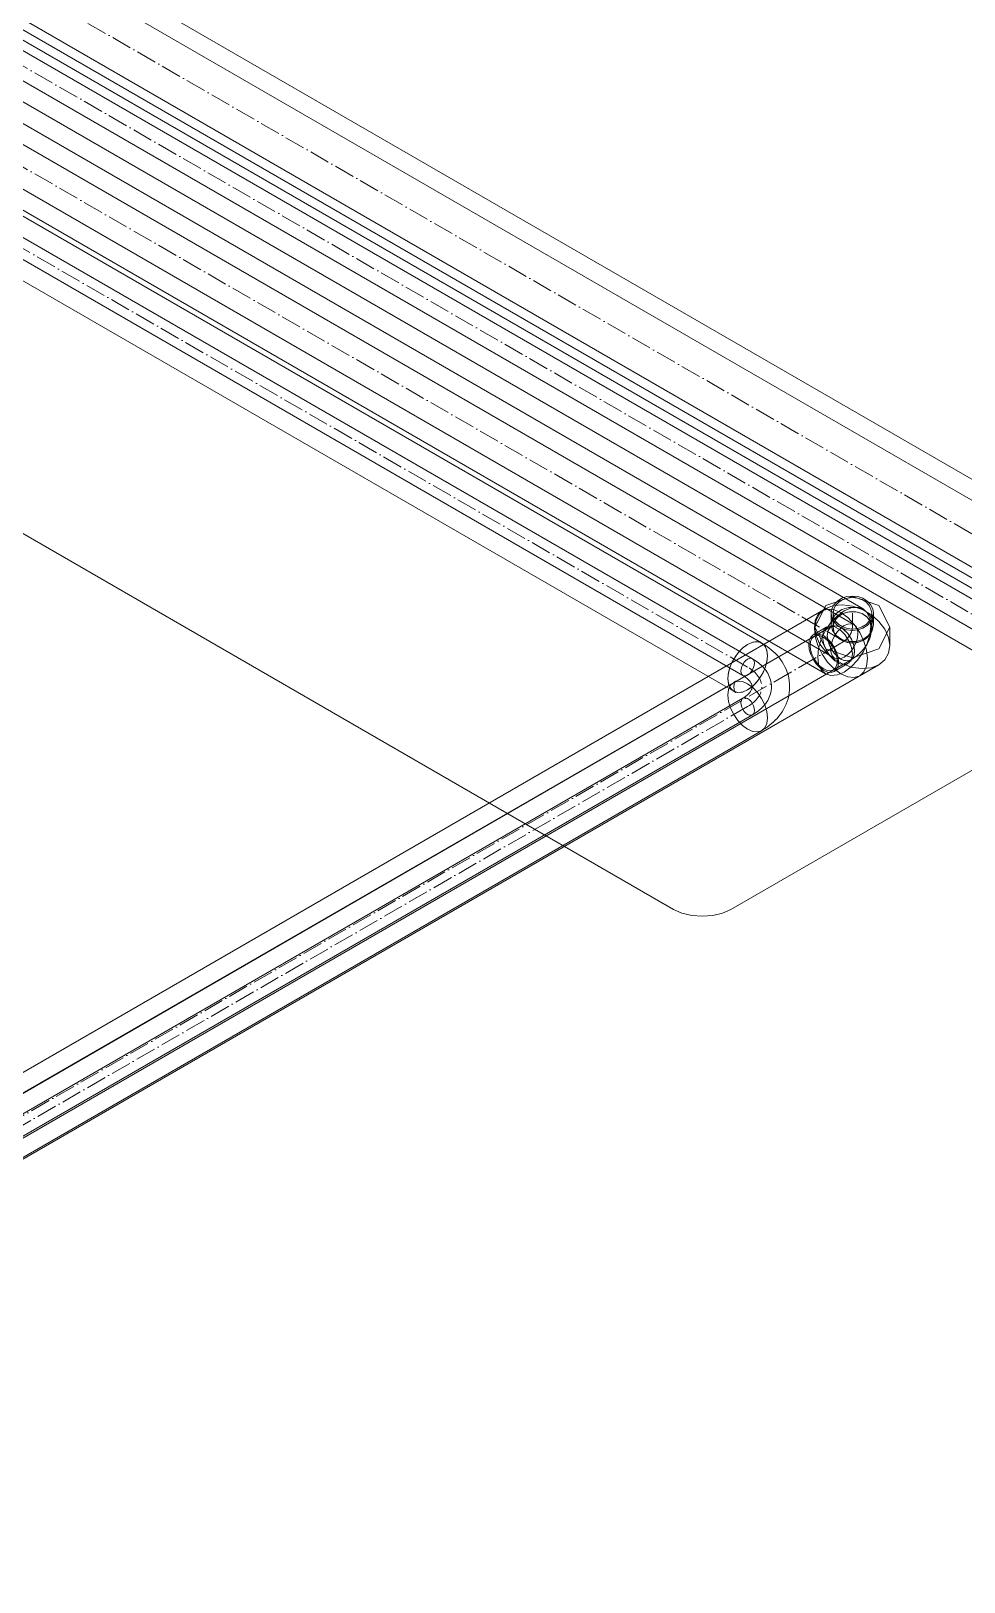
# Model space of a CAD drawing. Header units: millimetres. Extents: x -88595 to 880822, y -1054509 to -148035.
# Drawn here: x 394195 to 394655, y -312971 to -312206 of the extents above; entities that cross this region are included whole.
import ezdxf

# ---------------------------------------------------------------- set-up
doc = ezdxf.new("R2010")
doc.units = ezdxf.units.MM
doc.linetypes.add('$12$ADSK_Осевая', pattern=[14, 10, -2, 0, -2])
doc.linetypes.add('$13$ADSK_Осевая', pattern=[14, 10, -2, 0, -2])
for name, color, linetype, lineweight in [('Изоляция', 7, 'Continuous', 18), ('Оборудование', 7, 'Continuous', 18), ('Трубопровод', 7, 'Continuous', 18), ('Трубопроводы', 7, 'Continuous', 18)]:
    doc.layers.add(name, color=color, linetype=linetype, lineweight=lineweight)

# ---------------------------------------------------------------- blocks, each defined once
blk = doc.blocks.new('$0$ADSK_Наружный блок кондиционера сплит-системы1 - AV16IMVEV-4475072-В_ОВ3_4')
at = {"layer": 'Оборудование'}
for p, q in [((19640.02, 12625.43), (20304.7, 12241.68)), ((20332.98, 12241.68), (20835.03, 12531.54))]:
    blk.add_line(p, q, dxfattribs=at)
blk.add_polyline3d([(20304.7, 12241.68, 0), (20308.84, 12239.84, 0), (20313.66, 12238.69, 0), (20318.84, 12238.3, 0), (20324.01, 12238.69, 0), (20328.84, 12239.84, 0), (20332.98, 12241.68, 0)], dxfattribs=at)
blk = doc.blocks.new('$0$ADSK_МедьПайка_Отвод - Отвод медный под пайку двухраструбный-V50-В_ОВ3_4')
at = {"layer": 'Трубопроводы', "color": 134, "true_color": 0x00a6a6}
for p, q in [((22141.25, 11397.02), (22141.25, 11391.47)), ((22142.14, 11397.02), (22142.14, 11391.47)), ((22142.14, 11391.47), (22142.14, 11390.09)), ((22161.19, 11391.47), (22161.19, 11397.02)), ((22161.19, 11390.09), (22161.19, 11391.47)), ((22162.08, 11391.47), (22162.08, 11397.02)), ((22139.1, 11390.24), (22132.31, 11386.32)), ((22139.54, 11389.47), (22132.76, 11385.55)), ((22141.24, 11390.45), (22139.54, 11389.47)), ((22142.66, 11390.88), (22140.65, 11390.72)), ((22142.79, 11387.01), (22143.55, 11386.01)), ((22159.77, 11386.01), (22160.53, 11387.01)), ((22142.28, 11369.06), (22149.07, 11372.97)), ((22142.73, 11368.28), (22149.51, 11372.2)), ((22149.07, 11372.97), (22150.77, 11373.95)), ((22150.7, 11373.31), (22151.85, 11374.96))]:
    blk.add_line(p, q, dxfattribs=at)
for points in [[(22141.25, 11397.02, 0), (22141.6, 11399.22, 0), (22142.64, 11401.27, 0), (22144.3, 11403.03, 0), (22146.45, 11404.38, 0), (22148.96, 11405.23, 0), (22151.66, 11405.52, 0), (22154.36, 11405.23, 0), (22156.87, 11404.38, 0), (22159.02, 11403.03, 0), (22160.68, 11401.27, 0), (22161.72, 11399.22, 0), (22162.08, 11397.02, 0)], [(22162.08, 11391.47, 0), (22161.45, 11394.38, 0), (22159.64, 11396.94, 0), (22156.87, 11398.84, 0), (22153.47, 11399.85, 0), (22149.85, 11399.85, 0), (22146.45, 11398.84, 0), (22143.68, 11396.94, 0), (22141.87, 11394.38, 0), (22141.25, 11391.47, 0)], [(22161.19, 11397.02, 0), (22160.86, 11399.03, 0), (22159.91, 11400.9, 0), (22158.4, 11402.52, 0), (22156.42, 11403.75, 0), (22154.13, 11404.53, 0), (22151.66, 11404.79, 0), (22149.2, 11404.53, 0), (22146.9, 11403.75, 0), (22144.93, 11402.52, 0), (22143.41, 11400.9, 0), (22142.46, 11399.03, 0), (22142.14, 11397.02, 0)], [(22142.45, 11391.37, 0), (22142.44, 11391.36, 0), (22142.41, 11391.32, 0), (22142.35, 11391.26, 0), (22142.27, 11391.18, 0), (22142.15, 11391.08, 0), (22142.01, 11390.97, 0), (22141.85, 11390.84, 0), (22141.65, 11390.7, 0), (22141.42, 11390.56, 0), (22141.24, 11390.45, 0)], [(22162.08, 11397.02, 0), (22161.72, 11394.82, 0), (22160.68, 11392.76, 0), (22159.02, 11391, 0), (22156.87, 11389.65, 0), (22154.36, 11388.8, 0), (22151.66, 11388.51, 0), (22148.96, 11388.8, 0), (22146.45, 11389.65, 0), (22144.3, 11391, 0), (22142.64, 11392.76, 0), (22141.6, 11394.82, 0), (22141.25, 11397.02, 0)], [(22141.25, 11391.47, 0), (22141.87, 11388.57, 0), (22143.68, 11386.01, 0), (22146.45, 11384.11, 0), (22149.85, 11383.1, 0), (22153.47, 11383.1, 0), (22156.87, 11384.11, 0), (22159.64, 11386.01, 0), (22161.45, 11388.57, 0), (22162.08, 11391.47, 0)], [(22142.14, 11390.09, 0), (22142.46, 11392.1, 0), (22143.41, 11393.98, 0), (22144.93, 11395.59, 0), (22146.9, 11396.82, 0), (22149.2, 11397.6, 0), (22151.66, 11397.87, 0), (22154.13, 11397.6, 0), (22156.42, 11396.82, 0), (22158.4, 11395.59, 0), (22159.91, 11393.98, 0), (22160.86, 11392.1, 0), (22161.19, 11390.09, 0)], [(22142.14, 11390.09, 0), (22142.71, 11392.75, 0), (22144.36, 11395.09, 0), (22146.9, 11396.82, 0), (22150.01, 11397.75, 0), (22153.32, 11397.75, 0), (22156.42, 11396.82, 0), (22158.96, 11395.09, 0), (22160.61, 11392.75, 0), (22161.19, 11390.09, 0)], [(22142.14, 11397.02, 0), (22142.46, 11395, 0), (22143.41, 11393.13, 0), (22144.93, 11391.52, 0), (22146.9, 11390.28, 0), (22149.2, 11389.5, 0), (22151.66, 11389.24, 0), (22154.13, 11389.5, 0), (22156.42, 11390.28, 0), (22158.4, 11391.52, 0), (22159.91, 11393.13, 0), (22160.86, 11395, 0), (22161.19, 11397.02, 0)], [(22142.14, 11390.09, 0), (22142.14, 11390.3, 0), (22142.16, 11390.51, 0), (22142.2, 11390.7, 0), (22142.24, 11390.88, 0), (22142.29, 11391.03, 0), (22142.34, 11391.15, 0), (22142.38, 11391.25, 0), (22142.42, 11391.32, 0), (22142.44, 11391.36, 0), (22142.45, 11391.37, 0)], [(22144.88, 11373.05, 0), (22144.63, 11375.4, 0), (22143.9, 11377.87, 0), (22142.73, 11380.31, 0), (22141.2, 11382.54, 0), (22139.42, 11384.42, 0), (22137.52, 11385.81, 0), (22135.61, 11386.62, 0), (22133.84, 11386.79, 0), (22132.31, 11386.32, 0), (22131.14, 11385.24, 0), (22130.4, 11383.61, 0), (22130.15, 11381.56, 0)], [(22130.78, 11381.19, 0), (22131.01, 11383.07, 0), (22131.69, 11384.56, 0), (22132.76, 11385.55, 0), (22134.15, 11385.98, 0), (22135.77, 11385.82, 0), (22137.52, 11385.08, 0), (22139.26, 11383.81, 0), (22140.89, 11382.1, 0), (22142.28, 11380.05, 0), (22143.35, 11377.83, 0), (22144.02, 11375.56, 0), (22144.25, 11373.42, 0)], [(22136.94, 11385.48, 0), (22137.39, 11388.13, 0), (22138.67, 11389.95, 0), (22140.62, 11390.71, 0), (22143.03, 11390.34, 0), (22145.59, 11388.86, 0), (22147.99, 11386.46, 0), (22149.95, 11383.43, 0), (22151.23, 11380.13, 0), (22151.67, 11376.97, 0)], [(22151.67, 11376.97, 0), (22151.23, 11374.32, 0), (22149.95, 11372.5, 0), (22147.99, 11371.73, 0), (22145.59, 11372.11, 0), (22143.03, 11373.59, 0), (22140.62, 11375.98, 0), (22138.67, 11379.01, 0), (22137.39, 11382.31, 0), (22136.94, 11385.48, 0)], [(22152.74, 11378.31, 0), (22152.33, 11381.21, 0), (22151.16, 11384.22, 0), (22149.37, 11386.99, 0), (22147.17, 11389.19, 0), (22144.83, 11390.54, 0), (22142.64, 11390.88, 0), (22140.84, 11390.18, 0), (22139.67, 11388.52, 0), (22139.27, 11386.09, 0)], [(22152.74, 11378.31, 0), (22152.51, 11380.46, 0), (22151.84, 11382.72, 0), (22150.77, 11384.95, 0), (22149.37, 11386.99, 0), (22147.75, 11388.71, 0), (22146, 11389.98, 0), (22144.26, 11390.72, 0), (22142.64, 11390.88, 0), (22141.24, 11390.45, 0), (22140.17, 11389.46, 0), (22139.5, 11387.97, 0), (22139.27, 11386.09, 0)], [(22139.27, 11386.09, 0), (22139.67, 11383.2, 0), (22140.84, 11380.18, 0), (22142.64, 11377.41, 0), (22144.83, 11375.22, 0), (22147.17, 11373.87, 0), (22149.37, 11373.52, 0), (22151.16, 11374.23, 0), (22152.33, 11375.89, 0), (22152.74, 11378.31, 0)], [(22139.27, 11386.09, 0), (22139.5, 11383.95, 0), (22140.17, 11381.68, 0), (22141.24, 11379.45, 0), (22142.64, 11377.41, 0), (22144.26, 11375.7, 0), (22146, 11374.43, 0), (22147.75, 11373.68, 0), (22149.37, 11373.52, 0), (22150.77, 11373.95, 0), (22151.84, 11374.95, 0), (22152.51, 11376.43, 0), (22152.74, 11378.31, 0)], [(22161.19, 11390.09, 0), (22160.61, 11387.43, 0), (22158.96, 11385.09, 0), (22156.42, 11383.35, 0), (22153.32, 11382.43, 0), (22150.01, 11382.43, 0), (22146.9, 11383.35, 0), (22144.36, 11385.09, 0), (22142.71, 11387.43, 0), (22142.14, 11390.09, 0)], [(22161.19, 11390.09, 0), (22160.86, 11388.08, 0), (22159.91, 11386.2, 0), (22158.4, 11384.59, 0), (22156.42, 11383.35, 0), (22154.13, 11382.58, 0), (22151.66, 11382.31, 0), (22149.2, 11382.58, 0), (22146.9, 11383.35, 0), (22144.93, 11384.59, 0), (22143.41, 11386.2, 0), (22142.46, 11388.08, 0), (22142.14, 11390.09, 0)], [(22161.19, 11390.09, 0), (22161.15, 11388.98, 0), (22161.03, 11387.89, 0), (22160.85, 11386.81, 0), (22160.59, 11385.75, 0), (22160.26, 11384.72, 0), (22159.88, 11383.72, 0), (22159.43, 11382.76, 0), (22158.94, 11381.84, 0), (22158.4, 11380.96, 0), (22157.82, 11380.12, 0), (22157.2, 11379.32, 0), (22156.55, 11378.56, 0), (22155.87, 11377.84, 0), (22155.16, 11377.16, 0), (22154.43, 11376.51, 0), (22153.67, 11375.9, 0), (22152.9, 11375.32, 0), (22152.1, 11374.78, 0), (22151.29, 11374.27, 0), (22150.77, 11373.95, 0)], [(22130.15, 11381.56, 0), (22130.4, 11379.21, 0), (22131.14, 11376.73, 0), (22132.31, 11374.3, 0), (22133.84, 11372.07, 0), (22135.61, 11370.19, 0), (22137.52, 11368.8, 0), (22139.42, 11367.99, 0), (22141.2, 11367.81, 0), (22142.73, 11368.28, 0), (22143.9, 11369.37, 0), (22144.63, 11371, 0), (22144.88, 11373.05, 0)], [(22144.25, 11373.42, 0), (22144.02, 11371.54, 0), (22143.35, 11370.05, 0), (22142.28, 11369.06, 0), (22140.89, 11368.62, 0), (22139.26, 11368.79, 0), (22137.52, 11369.53, 0), (22135.77, 11370.8, 0), (22134.15, 11372.51, 0), (22132.76, 11374.55, 0), (22131.69, 11376.78, 0), (22131.01, 11379.05, 0), (22130.78, 11381.19, 0)]]:
    blk.add_polyline3d(points, dxfattribs=at)
blk = doc.blocks.new('$0$ADSK_МедьПайка_Отвод-гнутая труба - Отвод _гнутая труба_-V37-В_ОВ3_4')
at = {"layer": 'Трубопроводы', "color": 190, "true_color": 0x8000ff}
for points in [[(-7752.69, 9210.69, 0), (-7752.57, 9211.76, 0), (-7752.24, 9212.89, 0), (-7751.7, 9214, 0), (-7751.01, 9215.02, 0), (-7750.19, 9215.88, 0), (-7749.32, 9216.52, 0), (-7748.45, 9216.89, 0), (-7747.64, 9216.97, 0), (-7746.94, 9216.75, 0), (-7746.41, 9216.26, 0), (-7746.07, 9215.51, 0), (-7745.96, 9214.57, 0)], [(-7745.96, 9214.57, 0), (-7746.07, 9213.5, 0), (-7746.41, 9212.37, 0), (-7746.94, 9211.26, 0), (-7747.64, 9210.24, 0), (-7748.45, 9209.38, 0), (-7749.32, 9208.74, 0), (-7750.19, 9208.37, 0), (-7751.01, 9208.29, 0), (-7751.7, 9208.51, 0), (-7752.24, 9209, 0), (-7752.57, 9209.75, 0), (-7752.69, 9210.69, 0)], [(-7737.59, 9202.91, 0), (-7737.62, 9203.79, 0), (-7737.71, 9204.67, 0), (-7737.86, 9205.53, 0), (-7738.07, 9206.38, 0), (-7738.34, 9207.22, 0), (-7738.65, 9208.04, 0), (-7739.02, 9208.83, 0), (-7739.43, 9209.61, 0), (-7739.89, 9210.35, 0), (-7740.39, 9211.08, 0), (-7740.93, 9211.77, 0), (-7741.51, 9212.45, 0), (-7742.12, 9213.09, 0), (-7742.76, 9213.71, 0), (-7743.44, 9214.31, 0), (-7744.15, 9214.88, 0), (-7744.88, 9215.43, 0), (-7745.64, 9215.95, 0), (-7746.43, 9216.45, 0), (-7746.94, 9216.75, 0)], [(-7747.11, 9202.91, 0), (-7747.12, 9203.13, 0), (-7747.14, 9203.36, 0), (-7747.18, 9203.59, 0), (-7747.24, 9203.82, 0), (-7747.32, 9204.07, 0), (-7747.42, 9204.32, 0), (-7747.54, 9204.59, 0), (-7747.69, 9204.87, 0), (-7747.86, 9205.15, 0), (-7748.07, 9205.45, 0), (-7748.31, 9205.76, 0), (-7748.58, 9206.07, 0), (-7748.88, 9206.39, 0), (-7749.21, 9206.71, 0), (-7749.58, 9207.03, 0), (-7749.98, 9207.36, 0), (-7750.41, 9207.68, 0), (-7750.88, 9208, 0), (-7751.37, 9208.31, 0), (-7751.7, 9208.51, 0)], [(-7745.96, 9191.25, 0), (-7746.07, 9192.33, 0), (-7746.41, 9193.46, 0), (-7746.94, 9194.57, 0), (-7747.64, 9195.59, 0), (-7748.45, 9196.45, 0), (-7749.32, 9197.08, 0), (-7750.19, 9197.45, 0), (-7751.01, 9197.54, 0), (-7751.7, 9197.32, 0), (-7752.24, 9196.82, 0), (-7752.57, 9196.08, 0), (-7752.69, 9195.14, 0)], [(-7747.11, 9202.91, 0), (-7747.12, 9202.69, 0), (-7747.14, 9202.47, 0), (-7747.18, 9202.24, 0), (-7747.24, 9202.01, 0), (-7747.32, 9201.76, 0), (-7747.42, 9201.51, 0), (-7747.54, 9201.24, 0), (-7747.69, 9200.96, 0), (-7747.86, 9200.67, 0), (-7748.07, 9200.38, 0), (-7748.31, 9200.07, 0), (-7748.58, 9199.76, 0), (-7748.88, 9199.44, 0), (-7749.21, 9199.12, 0), (-7749.58, 9198.79, 0), (-7749.98, 9198.47, 0), (-7750.41, 9198.15, 0), (-7750.88, 9197.83, 0), (-7751.37, 9197.52, 0), (-7751.7, 9197.32, 0)], [(-7737.59, 9202.91, 0), (-7737.62, 9202.04, 0), (-7737.71, 9201.16, 0), (-7737.86, 9200.3, 0), (-7738.07, 9199.44, 0), (-7738.34, 9198.61, 0), (-7738.65, 9197.79, 0), (-7739.02, 9196.99, 0), (-7739.43, 9196.22, 0), (-7739.89, 9195.47, 0), (-7740.39, 9194.75, 0), (-7740.93, 9194.05, 0), (-7741.51, 9193.38, 0), (-7742.12, 9192.73, 0), (-7742.76, 9192.11, 0), (-7743.44, 9191.52, 0), (-7744.15, 9190.95, 0), (-7744.88, 9190.4, 0), (-7745.64, 9189.88, 0), (-7746.43, 9189.38, 0), (-7746.94, 9189.08, 0)], [(-7752.69, 9195.14, 0), (-7752.57, 9194.07, 0), (-7752.24, 9192.94, 0), (-7751.7, 9191.82, 0), (-7751.01, 9190.8, 0), (-7750.19, 9189.95, 0), (-7749.32, 9189.31, 0), (-7748.45, 9188.94, 0), (-7747.64, 9188.86, 0), (-7746.94, 9189.08, 0), (-7746.41, 9189.57, 0), (-7746.07, 9190.31, 0), (-7745.96, 9191.25, 0)]]:
    blk.add_polyline3d(points, dxfattribs=at)

msp = doc.modelspace()

# ---------------------------------------------------------------- linework, layer by layer
at = {"layer": 'Изоляция', "color": 134, "true_color": 0x00a6a6}
for p, q in [((395525.59, -312927.26), (387423.08, -308249.28)), ((387409.44, -308295.18), (395502.3, -312967.59)), ((394605.57, -312490.98), (387408.08, -308335.5)), ((387397.22, -308372.02), (394587.04, -312523.06)), ((394587.21, -312490.88), (393896.48, -312889.67)), ((394581.78, -312500.09), (394581.78, -312500.28)), ((394618.83, -312509.14), (394618.83, -312500.09)), ((393915, -312921.76), (394613.4, -312518.54))]:
    msp.add_line(p, q, dxfattribs=at)
at = {"layer": 'Изоляция', "color": 190, "true_color": 0x8000ff}
for p, q in [((395470.92, -312944.41), (387442.14, -308308.99)), ((387426.79, -308335.58), (395455.57, -312971)), ((394555.51, -312507.82), (387705.61, -308553.02)), ((387691.85, -308576.86), (394541.75, -312531.65)), ((394541.75, -312527.25), (393910.73, -312891.57)), ((393924.49, -312915.4), (394555.51, -312551.08))]:
    msp.add_line(p, q, dxfattribs=at)
at = {"layer": 'Изоляция', "color": 134, "true_color": 0x00a6a6}
for points in [[(394581.55, -312500.41, 0), (394582, -312496.76, 0), (394583.3, -312493.87, 0), (394585.39, -312491.93, 0), (394588.1, -312491.1, 0), (394591.26, -312491.41, 0), (394594.65, -312492.85, 0)], [(394594.65, -312492.85, 0), (394591.26, -312491.41, 0), (394588.1, -312491.1, 0), (394585.39, -312491.93, 0), (394583.3, -312493.87, 0), (394582, -312496.76, 0), (394581.55, -312500.41, 0)], [(394581.78, -312500.09, 0), (394587.21, -312489.4, 0), (394600.3, -312484.97, 0)], [(394600.3, -312489.59, 0), (394595.51, -312488.95, 0), (394591.04, -312489.4, 0), (394587.21, -312490.88, 0), (394584.26, -312493.31, 0), (394582.41, -312496.52, 0), (394581.78, -312500.28, 0)], [(394609.4, -312499.46, 0), (394608.96, -312495.8, 0), (394607.65, -312492.91, 0), (394605.57, -312490.98, 0), (394602.85, -312490.14, 0), (394599.7, -312490.45, 0), (394596.3, -312491.9, 0)], [(394600.3, -312484.97, 0), (394613.4, -312489.4, 0), (394618.83, -312500.09, 0)], [(394618.83, -312509.14, 0), (394618.2, -312505.08, 0), (394616.35, -312500.99, 0), (394613.4, -312497.15, 0), (394609.57, -312493.83, 0), (394605.1, -312491.25, 0), (394600.3, -312489.59, 0)], [(394596.3, -312491.9, 0), (394592.91, -312494.37, 0), (394589.76, -312497.7, 0), (394587.04, -312501.67, 0), (394584.96, -312506.01, 0), (394583.65, -312510.41, 0), (394583.21, -312514.58, 0)], [(394594.65, -312492.85, 0), (394598.04, -312495.32, 0), (394601.2, -312498.66, 0), (394603.91, -312502.63, 0), (394605.99, -312506.96, 0), (394607.3, -312511.37, 0), (394607.75, -312515.54, 0)], [(394607.75, -312515.54, 0), (394607.3, -312511.37, 0), (394605.99, -312506.96, 0), (394603.91, -312502.63, 0), (394601.2, -312498.66, 0), (394598.04, -312495.32, 0), (394594.65, -312492.85, 0)], [(394594.65, -312523.1, 0), (394591.26, -312520.63, 0), (394588.1, -312517.3, 0), (394585.39, -312513.33, 0), (394583.3, -312508.99, 0), (394582, -312504.59, 0), (394581.55, -312500.41, 0)], [(394581.55, -312500.41, 0), (394582, -312504.59, 0), (394583.3, -312508.99, 0), (394585.39, -312513.33, 0), (394588.1, -312517.3, 0), (394591.26, -312520.63, 0), (394594.65, -312523.1, 0)], [(394600.3, -312515.22, 0), (394587.21, -312510.79, 0), (394581.78, -312500.09, 0)], [(394581.78, -312500.28, 0), (394582.41, -312504.35, 0), (394584.26, -312508.44, 0), (394587.21, -312512.27, 0), (394591.04, -312515.6, 0), (394595.51, -312518.18, 0), (394600.3, -312519.84, 0)], [(394596.3, -312522.15, 0), (394599.7, -312519.67, 0), (394602.85, -312516.34, 0), (394605.57, -312512.37, 0), (394607.65, -312508.03, 0), (394608.96, -312503.63, 0), (394609.4, -312499.46, 0)], [(394618.83, -312500.09, 0), (394613.4, -312510.79, 0), (394600.3, -312515.22, 0)], [(394600.3, -312519.84, 0), (394605.1, -312520.47, 0), (394609.57, -312520.03, 0), (394613.4, -312518.54, 0), (394616.35, -312516.11, 0), (394618.2, -312512.91, 0), (394618.83, -312509.14, 0)], [(394583.21, -312514.58, 0), (394583.65, -312518.24, 0), (394584.96, -312521.13, 0), (394587.04, -312523.06, 0), (394589.76, -312523.9, 0), (394592.91, -312523.59, 0), (394596.3, -312522.15, 0)], [(394607.75, -312515.54, 0), (394607.3, -312519.2, 0), (394605.99, -312522.09, 0), (394603.91, -312524.02, 0), (394601.2, -312524.86, 0), (394598.04, -312524.55, 0), (394594.65, -312523.1, 0)], [(394594.65, -312523.1, 0), (394598.04, -312524.55, 0), (394601.2, -312524.86, 0), (394603.91, -312524.02, 0), (394605.99, -312522.09, 0), (394607.3, -312519.2, 0), (394607.75, -312515.54, 0)]]:
    msp.add_polyline3d(points, dxfattribs=at)
at = {"layer": 'Изоляция', "color": 190, "true_color": 0x8000ff}
for points in [[(394548.63, -312508.5, 0), (394546.11, -312510.33, 0), (394543.77, -312512.81, 0), (394541.75, -312515.76, 0), (394540.2, -312518.98, 0), (394539.23, -312522.25, 0), (394538.9, -312525.35, 0)], [(394538.9, -312525.35, 0), (394539.14, -312522.71, 0), (394539.86, -312519.92, 0), (394541.02, -312517.12, 0), (394542.57, -312514.45, 0), (394544.41, -312512.05, 0), (394546.47, -312510.03, 0), (394548.63, -312508.5, 0)], [(394548.63, -312508.5, 0), (394550.8, -312507.53, 0), (394552.85, -312507.17, 0), (394554.7, -312507.45, 0), (394556.24, -312508.34, 0), (394557.4, -312509.8, 0), (394558.12, -312511.76, 0), (394558.36, -312514.11, 0)], [(394558.36, -312514.11, 0), (394558.03, -312511.4, 0), (394557.06, -312509.25, 0), (394555.51, -312507.82, 0), (394553.5, -312507.19, 0), (394551.15, -312507.43, 0), (394548.63, -312508.5, 0)], [(394569.36, -312529.45, 0), (394569.31, -312527.95, 0), (394569.15, -312526.46, 0), (394568.9, -312524.99, 0), (394568.55, -312523.55, 0), (394568.11, -312522.16, 0), (394567.59, -312520.81, 0), (394566.99, -312519.52, 0), (394566.33, -312518.28, 0), (394565.6, -312517.09, 0), (394564.82, -312515.97, 0), (394564, -312514.9, 0), (394563.13, -312513.89, 0), (394562.23, -312512.93, 0), (394561.29, -312512.03, 0), (394560.32, -312511.17, 0), (394559.32, -312510.37, 0), (394558.3, -312509.61, 0), (394557.26, -312508.89, 0), (394556.2, -312508.22, 0), (394555.51, -312507.82, 0)], [(394548.63, -312530.97, 0), (394551.15, -312529.13, 0), (394553.5, -312526.65, 0), (394555.51, -312523.7, 0), (394557.06, -312520.48, 0), (394558.03, -312517.21, 0), (394558.36, -312514.11, 0)], [(394558.36, -312514.11, 0), (394558.12, -312516.76, 0), (394557.4, -312519.55, 0), (394556.24, -312522.35, 0), (394554.7, -312525.02, 0), (394552.85, -312527.42, 0), (394550.79, -312529.44, 0), (394548.63, -312530.97, 0)], [(394538.9, -312525.35, 0), (394539.23, -312528.07, 0), (394540.2, -312530.21, 0), (394541.75, -312531.65, 0), (394543.77, -312532.27, 0), (394546.11, -312532.04, 0), (394548.63, -312530.97, 0)], [(394548.63, -312530.97, 0), (394546.46, -312531.94, 0), (394544.41, -312532.29, 0), (394542.56, -312532.02, 0), (394541.02, -312531.13, 0), (394539.86, -312529.67, 0), (394539.14, -312527.71, 0), (394538.9, -312525.35, 0)], [(394538.9, -312533.55, 0), (394539.23, -312530.83, 0), (394540.2, -312528.68, 0), (394541.75, -312527.25, 0), (394543.77, -312526.63, 0), (394546.11, -312526.86, 0), (394548.63, -312527.93, 0)], [(394548.63, -312527.93, 0), (394546.11, -312526.86, 0), (394543.77, -312526.63, 0), (394541.75, -312527.25, 0), (394540.2, -312528.68, 0), (394539.23, -312530.83, 0), (394538.9, -312533.55, 0)], [(394542.69, -312526.58, 0), (394542.68, -312526.59, 0), (394542.63, -312526.64, 0), (394542.54, -312526.71, 0), (394542.42, -312526.81, 0), (394542.27, -312526.92, 0), (394542.07, -312527.05, 0), (394541.85, -312527.19, 0), (394541.75, -312527.25, 0)], [(394541.84, -312529.45, 0), (394541.86, -312529.05, 0), (394541.9, -312528.65, 0), (394541.96, -312528.28, 0), (394542.05, -312527.93, 0), (394542.14, -312527.62, 0), (394542.25, -312527.34, 0), (394542.36, -312527.11, 0), (394542.46, -312526.92, 0), (394542.55, -312526.77, 0), (394542.62, -312526.67, 0), (394542.67, -312526.61, 0), (394542.69, -312526.58, 0)], [(394548.63, -312527.93, 0), (394551.15, -312529.77, 0), (394553.5, -312532.24, 0), (394555.51, -312535.19, 0), (394557.06, -312538.41, 0), (394558.03, -312541.68, 0), (394558.36, -312544.78, 0)], [(394558.36, -312544.78, 0), (394558.03, -312541.68, 0), (394557.06, -312538.41, 0), (394555.51, -312535.19, 0), (394553.5, -312532.24, 0), (394551.15, -312529.77, 0), (394548.63, -312527.93, 0)], [(394548.63, -312550.4, 0), (394546.11, -312548.56, 0), (394543.77, -312546.09, 0), (394541.75, -312543.14, 0), (394540.2, -312539.92, 0), (394539.23, -312536.65, 0), (394538.9, -312533.55, 0)], [(394538.9, -312533.55, 0), (394539.23, -312536.65, 0), (394540.2, -312539.92, 0), (394541.75, -312543.14, 0), (394543.77, -312546.09, 0), (394546.11, -312548.56, 0), (394548.63, -312550.4, 0)], [(394542.69, -312532.32, 0), (394542.68, -312532.3, 0), (394542.63, -312532.26, 0), (394542.54, -312532.18, 0), (394542.42, -312532.09, 0), (394542.27, -312531.98, 0), (394542.07, -312531.85, 0), (394541.85, -312531.7, 0), (394541.75, -312531.65, 0)], [(394541.84, -312529.45, 0), (394541.86, -312529.85, 0), (394541.9, -312530.24, 0), (394541.96, -312530.62, 0), (394542.05, -312530.96, 0), (394542.14, -312531.28, 0), (394542.25, -312531.55, 0), (394542.36, -312531.79, 0), (394542.46, -312531.98, 0), (394542.55, -312532.12, 0), (394542.62, -312532.23, 0), (394542.67, -312532.29, 0), (394542.69, -312532.32, 0)], [(394569.36, -312529.45, 0), (394569.31, -312530.95, 0), (394569.15, -312532.44, 0), (394568.9, -312533.91, 0), (394568.55, -312535.34, 0), (394568.11, -312536.74, 0), (394567.59, -312538.08, 0), (394566.99, -312539.38, 0), (394566.33, -312540.62, 0), (394565.6, -312541.8, 0), (394564.82, -312542.93, 0), (394564, -312544, 0), (394563.13, -312545.01, 0), (394562.23, -312545.97, 0), (394561.29, -312546.87, 0), (394560.32, -312547.72, 0), (394559.32, -312548.53, 0), (394558.3, -312549.29, 0), (394557.26, -312550, 0), (394556.2, -312550.67, 0), (394555.51, -312551.08, 0)], [(394558.36, -312544.78, 0), (394558.03, -312547.5, 0), (394557.06, -312549.65, 0), (394555.51, -312551.08, 0), (394553.5, -312551.7, 0), (394551.15, -312551.47, 0), (394548.63, -312550.4, 0)], [(394548.63, -312550.4, 0), (394551.15, -312551.47, 0), (394553.5, -312551.7, 0), (394555.51, -312551.08, 0), (394557.06, -312549.65, 0), (394558.03, -312547.5, 0), (394558.36, -312544.78, 0)]]:
    msp.add_polyline3d(points, dxfattribs=at)
at = {"layer": 'Трубопровод', "color": 134, "true_color": 0x00a6a6}
for p, q in [((395521.09, -312935.05), (387431.89, -308264.75)), ((387417.61, -308289.5), (395506.8, -312959.8)), ((394601.07, -312498.77), (387413.07, -308348.78)), ((387403.54, -308365.28), (394591.54, -312515.27)), ((394589.89, -312499.73), (393900.98, -312897.47)), ((393910.5, -312913.97), (394599.41, -312516.23))]:
    msp.add_line(p, q, dxfattribs=at)
at = {"layer": 'Трубопровод', "color": 134, "linetype": '$12$ADSK_Осевая', "true_color": 0x00a6a6}
for p, q in [((395513.95, -312947.43), (387424.75, -308277.13)), ((395513.95, -312947.43), (387424.75, -308277.13)), ((394596.3, -312507.02), (387408.31, -308357.03)), ((394596.3, -312507.02), (387408.31, -308357.03)), ((394594.65, -312507.98), (393905.74, -312905.72)), ((394594.65, -312507.98), (393905.74, -312905.72))]:
    msp.add_line(p, q, dxfattribs=at)
at = {"layer": 'Трубопровод', "color": 190, "true_color": 0x8000ff}
for p, q in [((395466.42, -312952.2), (387437.64, -308316.79)), ((387431.29, -308327.78), (395460.07, -312963.2)), ((394551.01, -312515.61), (387701.11, -308560.82)), ((387696.35, -308569.06), (394546.25, -312523.85)), ((394546.25, -312535.04), (393915.23, -312899.36)), ((393919.99, -312907.61), (394551.01, -312543.29))]:
    msp.add_line(p, q, dxfattribs=at)
at = {"layer": 'Трубопровод', "color": 190, "linetype": '$12$ADSK_Осевая', "true_color": 0x8000ff}
for p, q in [((395463.24, -312957.7), (387434.46, -308322.28)), ((395463.24, -312957.7), (387434.46, -308322.28)), ((394548.63, -312519.73), (387698.73, -308564.94)), ((394548.63, -312519.73), (387698.73, -308564.94)), ((393917.61, -312903.49), (394548.63, -312539.16)), ((393917.61, -312903.49), (394548.63, -312539.16))]:
    msp.add_line(p, q, dxfattribs=at)
at = {"layer": 'Трубопровод', "color": 134, "true_color": 0x00a6a6}
for points in [[(394603.04, -312503.13, 0), (394602.81, -312501.25, 0), (394602.14, -312499.76, 0), (394601.07, -312498.77, 0), (394599.67, -312498.34, 0), (394598.05, -312498.5, 0), (394596.3, -312499.24, 0)], [(394587.91, -312504.09, 0), (394588.14, -312502.21, 0), (394588.82, -312500.72, 0), (394589.89, -312499.73, 0), (394591.28, -312499.3, 0), (394592.9, -312499.46, 0), (394594.65, -312500.2, 0)], [(394594.65, -312515.75, 0), (394592.9, -312514.48, 0), (394591.28, -312512.77, 0), (394589.89, -312510.73, 0), (394588.82, -312508.5, 0), (394588.14, -312506.23, 0), (394587.91, -312504.09, 0)], [(394596.3, -312499.24, 0), (394594.56, -312500.52, 0), (394592.94, -312502.23, 0), (394591.54, -312504.27, 0), (394590.47, -312506.5, 0), (394589.8, -312508.76, 0), (394589.57, -312510.91, 0)], [(394594.65, -312500.2, 0), (394596.39, -312501.47, 0), (394598.02, -312503.19, 0), (394599.41, -312505.23, 0), (394600.48, -312507.46, 0), (394601.15, -312509.72, 0), (394601.38, -312511.87, 0)], [(394596.3, -312514.8, 0), (394598.05, -312513.53, 0), (394599.67, -312511.81, 0), (394601.07, -312509.77, 0), (394602.14, -312507.54, 0), (394602.81, -312505.28, 0), (394603.04, -312503.13, 0)], [(394589.57, -312510.91, 0), (394589.8, -312512.79, 0), (394590.47, -312514.28, 0), (394591.54, -312515.27, 0), (394592.94, -312515.7, 0), (394594.56, -312515.54, 0), (394596.3, -312514.8, 0)], [(394601.38, -312511.87, 0), (394601.15, -312513.75, 0), (394600.48, -312515.23, 0), (394599.41, -312516.23, 0), (394598.02, -312516.66, 0), (394596.39, -312516.5, 0), (394594.65, -312515.75, 0)]]:
    msp.add_polyline3d(points, dxfattribs=at)
at = {"layer": 'Трубопровод', "color": 190, "true_color": 0x8000ff}
for points in [[(394548.63, -312515.85, 0), (394547.76, -312516.48, 0), (394546.95, -312517.34, 0), (394546.25, -312518.36, 0), (394545.72, -312519.47, 0), (394545.38, -312520.6, 0), (394545.26, -312521.68, 0)], [(394545.26, -312521.68, 0), (394545.38, -312522.61, 0), (394545.72, -312523.36, 0), (394546.25, -312523.85, 0), (394546.95, -312524.07, 0), (394547.76, -312523.99, 0), (394548.63, -312523.62, 0)], [(394552, -312517.79, 0), (394551.88, -312516.85, 0), (394551.55, -312516.11, 0), (394551.01, -312515.61, 0), (394550.31, -312515.39, 0), (394549.5, -312515.47, 0), (394548.63, -312515.85, 0)], [(394548.63, -312523.62, 0), (394549.5, -312522.98, 0), (394550.31, -312522.13, 0), (394551.01, -312521.11, 0), (394551.55, -312519.99, 0), (394551.88, -312518.86, 0), (394552, -312517.79, 0)], [(394545.26, -312537.22, 0), (394545.38, -312536.28, 0), (394545.72, -312535.54, 0), (394546.25, -312535.04, 0), (394546.95, -312534.83, 0), (394547.76, -312534.91, 0), (394548.63, -312535.28, 0)], [(394548.63, -312535.28, 0), (394549.5, -312535.91, 0), (394550.31, -312536.77, 0), (394551.01, -312537.79, 0), (394551.55, -312538.9, 0), (394551.88, -312540.04, 0), (394552, -312541.11, 0)], [(394548.63, -312543.05, 0), (394547.76, -312542.42, 0), (394546.95, -312541.56, 0), (394546.25, -312540.54, 0), (394545.72, -312539.42, 0), (394545.38, -312538.29, 0), (394545.26, -312537.22, 0)], [(394552, -312541.11, 0), (394551.88, -312542.05, 0), (394551.55, -312542.79, 0), (394551.01, -312543.29, 0), (394550.31, -312543.5, 0), (394549.5, -312543.42, 0), (394548.63, -312543.05, 0)]]:
    msp.add_polyline3d(points, dxfattribs=at)
at = {"layer": 'Трубопроводы', "color": 134, "linetype": '$12$ADSK_Осевая', "true_color": 0x00a6a6}
for p, q in [((394600.3, -312498.71), (394600.3, -312493.16)), ((394600.3, -312500.09), (394600.3, -312498.71)), ((394592.95, -312508.96), (394586.16, -312512.88)), ((394594.65, -312507.98), (394592.95, -312508.96))]:
    msp.add_line(p, q, dxfattribs=at)
at = {"layer": 'Трубопроводы', "color": 134, "linetype": '$13$ADSK_Осевая', "true_color": 0x00a6a6}
msp.add_ellipse((394580.99, -312500.09), major_axis=(19.31, 0), ratio=0.57735, start_param=5.497787, end_param=6.283185, dxfattribs=at)
at = {"layer": 'Трубопроводы', "color": 190, "linetype": '$13$ADSK_Осевая', "true_color": 0x8000ff}
msp.add_ellipse((394531.8, -312529.45), major_axis=(23.8, 0), ratio=0.57735, start_param=5.497787, end_param=7.068583, dxfattribs=at)

# ---------------------------------------------------------------- block references
at = {"layer": 'Оборудование'}
msp.add_blockref('$0$ADSK_Наружный блок кондиционера сплит-системы1 - AV16IMVEV-4475072-В_ОВ3_4', (374207.4, -324880.93), dxfattribs=at)
at = {"layer": 'Трубопроводы', "color": 134, "true_color": 0x00a6a6}
msp.add_blockref('$0$ADSK_МедьПайка_Отвод - Отвод медный под пайку двухраструбный-V50-В_ОВ3_4', (372448.64, -323890.18), dxfattribs=at)
at = {"layer": 'Трубопроводы', "color": 190, "true_color": 0x8000ff}
msp.add_blockref('$0$ADSK_МедьПайка_Отвод-гнутая труба - Отвод _гнутая труба_-V37-В_ОВ3_4', (402297.95, -321732.36), dxfattribs=at)

doc.saveas('drawing.dxf')
